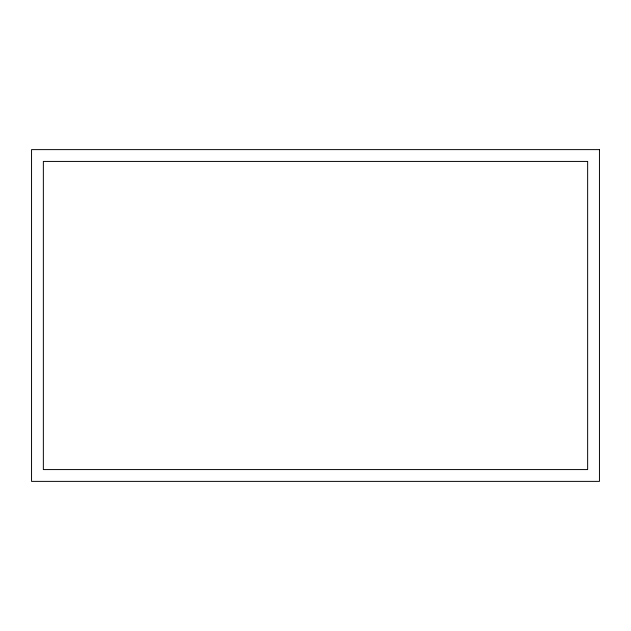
<?xml version="1.0" encoding="UTF-8"?>
<svg xmlns="http://www.w3.org/2000/svg" width="631" height="631" viewBox="0 0 631 631"><rect width="100%" height="100%" fill="white"/><g stroke="black" fill="none" stroke-linecap="round" stroke-linejoin="round"><path stroke-width="0.95" d="M599.45 149.618L31.55 149.618L31.55 481.382L599.45 481.382L599.45 149.618M587.642 161.426L43.358 161.426L43.358 469.574L587.642 469.574L587.642 161.426"/></g></svg>
